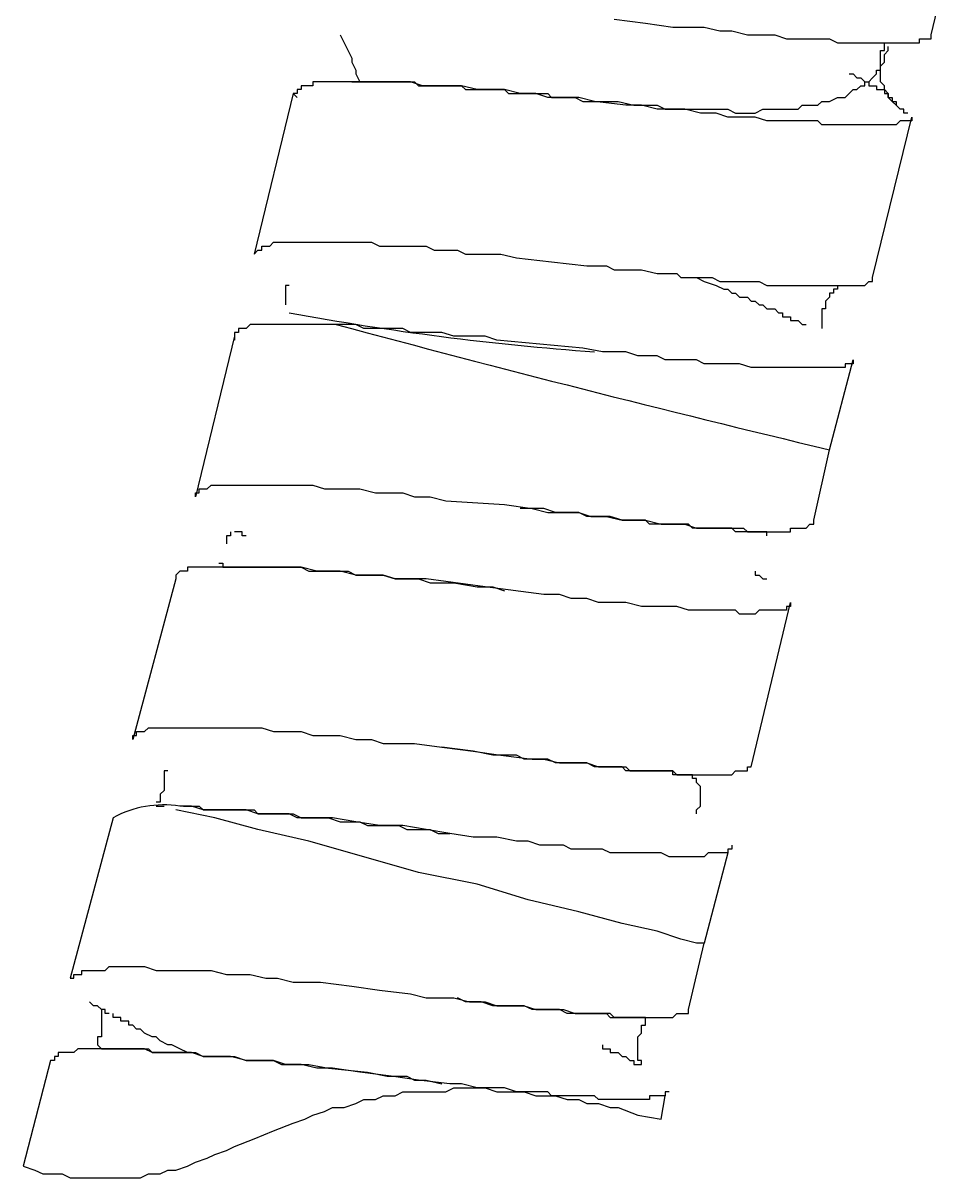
# Model space of a CAD drawing. Extents: x -1585 to -1165, y -4178 to -3881.
# Drawn here: x -1421.31 to -1414.26, y -4107.06 to -4098.29 of the extents above; entities that cross this region are included whole.
import ezdxf

# ---------------------------------------------------------------- set-up
doc = ezdxf.new("R2010")
doc.units = 0
doc.header["$LTSCALE"] = 7
doc.layers.add('DWG', color=7, linetype='CONTINUOUS')

msp = doc.modelspace()

# ---------------------------------------------------------------- linework, layer by layer
at = {"layer": 'DWG'}
for points in [[(-1416.8193, -4098.2581), (-1416.5813, -4098.2878), (-1416.3731, -4098.3176), (-1416.1351, -4098.3176), (-1416.0161, -4098.3473), (-1415.9268, -4098.3473), (-1415.8078, -4098.3771), (-1415.7186, -4098.3771), (-1415.5996, -4098.3771), (-1415.5103, -4098.4068), (-1415.4211, -4098.4068), (-1415.3021, -4098.4068), (-1415.2723, -4098.4068), (-1415.2128, -4098.4068), (-1415.1831, -4098.4068), (-1415.1236, -4098.4366), (-1415.0938, -4098.4366), (-1415.0641, -4098.4366), (-1415.0046, -4098.4366), (-1414.9748, -4098.4366), (-1414.9451, -4098.4366), (-1414.9153, -4098.4366), (-1414.8558, -4098.4366), (-1414.8261, -4098.4366), (-1414.7963, -4098.4366), (-1414.7666, -4098.4366), (-1414.7368, -4098.4366), (-1414.7071, -4098.4366), (-1414.6773, -4098.4366), (-1414.6476, -4098.4366), (-1414.6178, -4098.4366), (-1414.5881, -4098.4366), (-1414.5583, -4098.4366), (-1414.5286, -4098.4366), (-1414.4988, -4098.4366), (-1414.4988, -4098.4068), (-1414.4691, -4098.4068), (-1414.4393, -4098.4068), (-1414.4096, -4098.4068), (-1414.4096, -4098.3771), (-1414.2608, -4097.7523)], [(-1418.9018, -4098.3771), (-1418.8126, -4098.5556), (-1418.8126, -4098.5853), (-1418.7828, -4098.6448), (-1418.7828, -4098.6746), (-1418.7531, -4098.7341)], [(-1418.8126, -4098.7341), (-1418.7828, -4098.7341), (-1418.7531, -4098.7341), (-1418.7233, -4098.7341), (-1418.6936, -4098.7341), (-1418.6638, -4098.7341), (-1418.6341, -4098.7341), (-1418.6043, -4098.7341), (-1418.5746, -4098.7341), (-1418.5448, -4098.7341), (-1418.5151, -4098.7341), (-1418.4853, -4098.7341), (-1418.4556, -4098.7341), (-1418.4258, -4098.7341), (-1418.3961, -4098.7341), (-1418.3663, -4098.7341), (-1418.3366, -4098.7341), (-1418.3068, -4098.7638), (-1418.2473, -4098.7638), (-1418.2176, -4098.7638), (-1418.1878, -4098.7638), (-1418.1581, -4098.7638), (-1418.1283, -4098.7638), (-1418.0986, -4098.7638), (-1418.0391, -4098.7638), (-1418.0093, -4098.7638), (-1417.9796, -4098.7638), (-1417.9498, -4098.7936), (-1417.8903, -4098.7936), (-1417.8606, -4098.7936), (-1417.8308, -4098.7936), (-1417.8011, -4098.7936), (-1417.7713, -4098.7936), (-1417.7118, -4098.7936), (-1417.6821, -4098.7936), (-1417.6523, -4098.7936), (-1417.6226, -4098.8233), (-1417.5631, -4098.8233), (-1417.5333, -4098.8233), (-1417.5036, -4098.8233), (-1417.4738, -4098.8233), (-1417.4143, -4098.8233), (-1417.3846, -4098.8233), (-1417.3251, -4098.8233), (-1417.2953, -4098.8531), (-1417.1763, -4098.8531), (-1417.1168, -4098.8531), (-1417.0573, -4098.8828), (-1416.9086, -4098.8828), (-1416.7896, -4098.8828), (-1416.6706, -4098.9126), (-1416.5516, -4098.9126), (-1416.4921, -4098.9126), (-1416.4326, -4098.9423), (-1416.3731, -4098.9423), (-1416.3136, -4098.9423), (-1416.2541, -4098.9423), (-1416.1946, -4098.9423), (-1416.1351, -4098.9423), (-1416.0756, -4098.9423), (-1416.0161, -4098.9423), (-1415.9566, -4098.9423), (-1415.8971, -4098.9721), (-1415.8673, -4098.9721), (-1415.8078, -4098.9721), (-1415.7483, -4098.9721), (-1415.6888, -4098.9423), (-1415.6591, -4098.9423), (-1415.5996, -4098.9423), (-1415.5698, -4098.9423), (-1415.5103, -4098.9423), (-1415.4806, -4098.9423), (-1415.4211, -4098.9423), (-1415.3913, -4098.9126), (-1415.3616, -4098.9126), (-1415.3021, -4098.9126), (-1415.2723, -4098.9126), (-1415.2426, -4098.8828), (-1415.2128, -4098.8828), (-1415.1831, -4098.8828), (-1415.1236, -4098.8531), (-1415.0938, -4098.8531), (-1415.0641, -4098.8531), (-1415.0343, -4098.8233), (-1415.0046, -4098.7936), (-1414.9748, -4098.7936), (-1414.9451, -4098.7638), (-1414.9153, -4098.7638), (-1414.9153, -4098.7341), (-1414.8856, -4098.7341), (-1414.8558, -4098.7043), (-1414.8261, -4098.6746), (-1414.8261, -4098.6448), (-1414.7963, -4098.6448), (-1414.7963, -4098.6151), (-1414.7666, -4098.5853), (-1414.7666, -4098.5556), (-1414.7666, -4098.5258), (-1414.7368, -4098.4961), (-1414.7368, -4098.4663)], [(-1414.5881, -4098.9721), (-1414.6178, -4098.9721), (-1414.6178, -4098.9423), (-1414.6476, -4098.9423), (-1414.6773, -4098.9126), (-1414.7071, -4098.8828), (-1414.7368, -4098.8531), (-1414.7368, -4098.8233), (-1414.7666, -4098.7936), (-1414.7666, -4098.7638), (-1414.7963, -4098.7341), (-1414.7963, -4098.7043), (-1414.7963, -4098.6746), (-1414.7963, -4098.6448), (-1414.7963, -4098.6151), (-1414.7963, -4098.5853), (-1414.7963, -4098.5556), (-1414.7963, -4098.5258), (-1414.7963, -4098.4961), (-1414.7666, -4098.4961), (-1414.7666, -4098.4663), (-1414.7666, -4098.4366)], [(-1415.0343, -4098.6746), (-1415.0046, -4098.6746), (-1414.9748, -4098.7043), (-1414.9451, -4098.7043), (-1414.9153, -4098.7341), (-1414.8856, -4098.7341), (-1414.8856, -4098.7638), (-1414.8558, -4098.7638), (-1414.8261, -4098.7638), (-1414.8261, -4098.7936), (-1414.7963, -4098.7936), (-1414.7666, -4098.7936), (-1414.7666, -4098.8233), (-1414.7368, -4098.8233), (-1414.7368, -4098.8531), (-1414.7071, -4098.8531), (-1414.7071, -4098.8828), (-1414.6773, -4098.8828), (-1414.6773, -4098.9126)], [(-1415.1236, -4100.2811), (-1415.0938, -4100.2811), (-1415.0641, -4100.2811), (-1415.0343, -4100.2811), (-1415.0046, -4100.2811), (-1414.9748, -4100.2811), (-1414.9451, -4100.2811), (-1414.9153, -4100.2811), (-1414.8856, -4100.2513), (-1414.8558, -4100.2513), (-1414.8558, -4100.2216), (-1414.5583, -4099.0018), (-1414.5583, -4099.0316), (-1414.5881, -4099.0316), (-1414.6178, -4099.0316), (-1414.6476, -4099.0316), (-1414.6773, -4099.0613), (-1414.7071, -4099.0613), (-1414.7368, -4099.0613), (-1414.7666, -4099.0613), (-1414.7963, -4099.0613), (-1414.8261, -4099.0613), (-1414.8558, -4099.0613), (-1414.8856, -4099.0613), (-1414.9153, -4099.0613), (-1414.9451, -4099.0613), (-1414.9748, -4099.0613), (-1415.0046, -4099.0613), (-1415.0343, -4099.0613), (-1415.0938, -4099.0613), (-1415.1236, -4099.0613), (-1415.1533, -4099.0613), (-1415.1831, -4099.0613), (-1415.2426, -4099.0613), (-1415.2723, -4099.0316), (-1415.3318, -4099.0316), (-1415.3616, -4099.0316), (-1415.4211, -4099.0316), (-1415.4508, -4099.0316), (-1415.5401, -4099.0316), (-1415.6591, -4099.0316), (-1415.7483, -4099.0018), (-1415.8376, -4099.0018), (-1415.9566, -4099.0018), (-1416.0458, -4098.9721), (-1416.1648, -4098.9721), (-1416.2838, -4098.9423), (-1416.4028, -4098.9423), (-1416.4921, -4098.9423), (-1416.6111, -4098.9126), (-1416.7301, -4098.9126), (-1416.9681, -4098.8828), (-1417.0871, -4098.8531), (-1417.2061, -4098.8531), (-1417.3251, -4098.8531), (-1417.4143, -4098.8233), (-1417.5333, -4098.8233), (-1417.6523, -4098.7936), (-1417.7713, -4098.7936), (-1417.8606, -4098.7936), (-1417.9796, -4098.7638), (-1418.0688, -4098.7638), (-1418.1581, -4098.7638), (-1418.2771, -4098.7638), (-1418.3663, -4098.7341), (-1418.3961, -4098.7341), (-1418.4556, -4098.7341), (-1418.4853, -4098.7341), (-1418.5448, -4098.7341), (-1418.5746, -4098.7341), (-1418.6043, -4098.7341), (-1418.6638, -4098.7341), (-1418.6936, -4098.7341), (-1418.7233, -4098.7341), (-1418.7531, -4098.7341), (-1418.7828, -4098.7341), (-1418.8423, -4098.7341), (-1418.8721, -4098.7341), (-1418.9018, -4098.7341), (-1418.9316, -4098.7341), (-1418.9613, -4098.7341), (-1418.9911, -4098.7341), (-1419.0208, -4098.7341), (-1419.0506, -4098.7341), (-1419.0803, -4098.7341), (-1419.1101, -4098.7341), (-1419.1101, -4098.7638), (-1419.1398, -4098.7638), (-1419.1696, -4098.7638), (-1419.1993, -4098.7638), (-1419.1993, -4098.7936), (-1419.2291, -4098.7936), (-1419.2291, -4098.8233), (-1419.2588, -4098.8233), (-1419.2291, -4098.8531)], [(-1419.2588, -4098.8233), (-1419.5563, -4100.0431), (-1419.5266, -4100.0133), (-1419.4968, -4100.0133), (-1419.4968, -4099.9836), (-1419.4671, -4099.9836), (-1419.4373, -4099.9836), (-1419.4076, -4099.9538), (-1419.3778, -4099.9538), (-1419.3481, -4099.9538), (-1419.3183, -4099.9538), (-1419.2886, -4099.9538), (-1419.2588, -4099.9538), (-1419.2291, -4099.9538), (-1419.1993, -4099.9538), (-1419.1696, -4099.9538), (-1419.1101, -4099.9538), (-1419.0803, -4099.9538), (-1419.0506, -4099.9538), (-1418.9911, -4099.9538), (-1418.9613, -4099.9538), (-1418.9018, -4099.9538), (-1418.8721, -4099.9538), (-1418.8126, -4099.9538), (-1418.7531, -4099.9538), (-1418.7233, -4099.9538), (-1418.6638, -4099.9538), (-1418.6043, -4099.9836), (-1418.5448, -4099.9836), (-1418.4853, -4099.9836), (-1418.4258, -4099.9836), (-1418.3663, -4099.9836), (-1418.3068, -4099.9836), (-1418.2473, -4099.9836), (-1418.1878, -4100.0133), (-1418.1283, -4100.0133), (-1418.0688, -4100.0133), (-1418.0093, -4100.0133), (-1417.9498, -4100.0431), (-1417.8903, -4100.0431), (-1417.8308, -4100.0431), (-1417.7416, -4100.0431), (-1417.6821, -4100.0431), (-1417.5631, -4100.0728), (-1417.2953, -4100.1026), (-1417.0276, -4100.1323), (-1416.8788, -4100.1323), (-1416.8193, -4100.1621), (-1416.7301, -4100.1621), (-1416.6111, -4100.1621), (-1416.4921, -4100.1918), (-1416.4326, -4100.1918), (-1416.4028, -4100.1918), (-1416.3433, -4100.1918), (-1416.3136, -4100.2216), (-1416.2541, -4100.2216), (-1416.1946, -4100.2216), (-1416.1648, -4100.2216), (-1416.1053, -4100.2216), (-1416.0756, -4100.2216), (-1416.0161, -4100.2513), (-1415.9863, -4100.2513), (-1415.9566, -4100.2513), (-1415.8971, -4100.2513), (-1415.8673, -4100.2513), (-1415.8078, -4100.2513), (-1415.7781, -4100.2513), (-1415.7483, -4100.2513), (-1415.7186, -4100.2513), (-1415.6591, -4100.2811), (-1415.6293, -4100.2811), (-1415.5996, -4100.2811), (-1415.5698, -4100.2811), (-1415.5401, -4100.2811), (-1415.5103, -4100.2811), (-1415.4806, -4100.2811), (-1415.4508, -4100.2811), (-1415.4211, -4100.2811), (-1415.3913, -4100.2811), (-1415.3616, -4100.2811), (-1415.3318, -4100.2811), (-1415.3021, -4100.2811), (-1415.2723, -4100.2811), (-1415.2426, -4100.2811), (-1415.2128, -4100.2811), (-1415.1831, -4100.2811), (-1415.1533, -4100.2811), (-1415.1236, -4100.2811), (-1415.1236, -4100.3108), (-1415.1533, -4100.3108), (-1415.1533, -4100.3406), (-1415.1831, -4100.3406), (-1415.1831, -4100.3703), (-1415.2128, -4100.4001), (-1415.2128, -4100.4298), (-1415.2128, -4100.4596), (-1415.2426, -4100.4596), (-1415.2426, -4100.4893), (-1415.2426, -4100.5191), (-1415.2426, -4100.5488), (-1415.2426, -4100.5786), (-1415.2426, -4100.6083)], [(-1416.1946, -4100.2216), (-1416.1351, -4100.2513), (-1416.0458, -4100.2811), (-1415.9863, -4100.3108), (-1415.9566, -4100.3108), (-1415.9268, -4100.3406), (-1415.8971, -4100.3406), (-1415.8673, -4100.3703), (-1415.8376, -4100.3703), (-1415.8078, -4100.3703), (-1415.7781, -4100.4001), (-1415.7483, -4100.4001), (-1415.7186, -4100.4298), (-1415.6888, -4100.4298), (-1415.6591, -4100.4596), (-1415.6293, -4100.4596), (-1415.5996, -4100.4596), (-1415.5698, -4100.4893), (-1415.5401, -4100.4893), (-1415.5401, -4100.5191), (-1415.5103, -4100.5191), (-1415.4806, -4100.5191), (-1415.4806, -4100.5488), (-1415.4508, -4100.5488), (-1415.4211, -4100.5488), (-1415.3913, -4100.5786), (-1415.3616, -4100.5786)], [(-1419.2886, -4100.2811), (-1419.3183, -4100.2811), (-1419.3183, -4100.3108), (-1419.3183, -4100.3406), (-1419.3183, -4100.3703), (-1419.3183, -4100.4001), (-1419.3183, -4100.4298)], [(-1419.7051, -4100.6678), (-1420.0026, -4101.8876), (-1420.0026, -4101.8578), (-1419.9728, -4101.8578), (-1419.9728, -4101.8281), (-1419.9431, -4101.8281), (-1419.9133, -4101.8281), (-1419.8836, -4101.7983), (-1419.8538, -4101.7983), (-1419.8241, -4101.7983), (-1419.7943, -4101.7983), (-1419.7646, -4101.7983), (-1419.7348, -4101.7983), (-1419.7051, -4101.7983), (-1419.6753, -4101.7983), (-1419.6456, -4101.7983), (-1419.6158, -4101.7983), (-1419.5861, -4101.7983), (-1419.5563, -4101.7983), (-1419.5266, -4101.7983), (-1419.4671, -4101.7983), (-1419.4373, -4101.7983), (-1419.3778, -4101.7983), (-1419.2886, -4101.7983), (-1419.1993, -4101.7983), (-1419.1101, -4101.7983), (-1419.0208, -4101.8281), (-1418.9316, -4101.8281), (-1418.8423, -4101.8281), (-1418.7531, -4101.8281), (-1418.6341, -4101.8578), (-1418.5448, -4101.8578), (-1418.4258, -4101.8578), (-1418.3366, -4101.8876), (-1418.2176, -4101.8876), (-1418.0986, -4101.9173), (-1417.6523, -4101.9471), (-1417.4441, -4101.9768), (-1417.3251, -4102.0066), (-1417.2061, -4102.0066), (-1417.0871, -4102.0066), (-1416.9978, -4102.0363), (-1416.8788, -4102.0363), (-1416.7598, -4102.0661), (-1416.6706, -4102.0661), (-1416.5813, -4102.0661), (-1416.4623, -4102.0958), (-1416.3731, -4102.0958), (-1416.2838, -4102.0958), (-1416.1946, -4102.1256), (-1416.1053, -4102.1256), (-1416.0161, -4102.1256), (-1415.9566, -4102.1256), (-1415.8971, -4102.1256), (-1415.8673, -4102.1256), (-1415.8376, -4102.1256), (-1415.8078, -4102.1553), (-1415.7781, -4102.1553), (-1415.7186, -4102.1553), (-1415.6888, -4102.1553), (-1415.6591, -4102.1553), (-1415.6293, -4102.1553), (-1415.5996, -4102.1553), (-1415.5698, -4102.1553), (-1415.5401, -4102.1553), (-1415.5103, -4102.1553), (-1415.4806, -4102.1553), (-1415.4806, -4102.1256), (-1415.4508, -4102.1256), (-1415.4211, -4102.1256), (-1415.3913, -4102.1256), (-1415.3616, -4102.1256), (-1415.3318, -4102.0958), (-1415.3021, -4102.0958), (-1415.3021, -4102.0661), (-1415.1831, -4101.5306), (-1415.0046, -4100.8463), (-1415.0046, -4100.8761), (-1415.0343, -4100.8761), (-1415.0641, -4100.8761), (-1415.0641, -4100.9058), (-1415.0938, -4100.9058), (-1415.1236, -4100.9058), (-1415.1533, -4100.9058), (-1415.1831, -4100.9058), (-1415.2128, -4100.9058), (-1415.2426, -4100.9058), (-1415.2723, -4100.9058), (-1415.3318, -4100.9058), (-1415.3616, -4100.9058), (-1415.4211, -4100.9058), (-1415.4508, -4100.9058), (-1415.5103, -4100.9058), (-1415.5698, -4100.9058), (-1415.5996, -4100.9058), (-1415.6591, -4100.9058), (-1415.7186, -4100.9058), (-1415.7781, -4100.9058), (-1415.8673, -4100.8761), (-1415.9268, -4100.8761), (-1415.9863, -4100.8761), (-1416.0458, -4100.8761), (-1416.1351, -4100.8761), (-1416.1946, -4100.8463), (-1416.2838, -4100.8463), (-1416.3433, -4100.8463), (-1416.4326, -4100.8463), (-1416.4921, -4100.8166), (-1416.5813, -4100.8166), (-1416.6408, -4100.8166), (-1416.7301, -4100.7868), (-1416.8193, -4100.7868), (-1416.9086, -4100.7868), (-1417.0573, -4100.7571), (-1417.7118, -4100.6976), (-1417.8011, -4100.6678), (-1417.8903, -4100.6678), (-1417.9796, -4100.6678), (-1418.0391, -4100.6678), (-1418.1283, -4100.6381), (-1418.2176, -4100.6381), (-1418.2771, -4100.6381), (-1418.3663, -4100.6381), (-1418.4258, -4100.6083), (-1418.5151, -4100.6083), (-1418.5746, -4100.6083), (-1418.6341, -4100.6083), (-1418.7233, -4100.6083), (-1418.7828, -4100.5786), (-1418.8423, -4100.5786), (-1418.9018, -4100.5786), (-1418.9613, -4100.5786), (-1419.0208, -4100.5786), (-1419.0506, -4100.5786), (-1419.1101, -4100.5786), (-1419.1398, -4100.5786), (-1419.1696, -4100.5786), (-1419.2291, -4100.5786), (-1419.2588, -4100.5786), (-1419.2886, -4100.5786), (-1419.3183, -4100.5786), (-1419.3778, -4100.5786), (-1419.4076, -4100.5786), (-1419.4373, -4100.5786), (-1419.4671, -4100.5786), (-1419.4968, -4100.5786), (-1419.5266, -4100.5786), (-1419.5563, -4100.5786), (-1419.5861, -4100.5786), (-1419.6158, -4100.6083), (-1419.6456, -4100.6083), (-1419.6753, -4100.6083), (-1419.6753, -4100.6381), (-1419.7051, -4100.6381), (-1419.7051, -4100.6678), (-1419.7051, -4100.6976)], [(-1415.6591, -4102.1851), (-1415.6591, -4102.1553), (-1415.6888, -4102.1553), (-1415.7186, -4102.1553), (-1415.7483, -4102.1553), (-1415.7781, -4102.1553), (-1415.8078, -4102.1553), (-1415.8376, -4102.1553), (-1415.8673, -4102.1553), (-1415.8971, -4102.1553), (-1415.9268, -4102.1256), (-1415.9566, -4102.1256), (-1415.9863, -4102.1256), (-1416.0161, -4102.1256), (-1416.0458, -4102.1256), (-1416.0756, -4102.1256), (-1416.1053, -4102.1256), (-1416.1351, -4102.1256), (-1416.1648, -4102.1256), (-1416.1946, -4102.1256), (-1416.2243, -4102.1256), (-1416.2541, -4102.0958), (-1416.2838, -4102.0958), (-1416.3136, -4102.0958), (-1416.3731, -4102.0958), (-1416.4028, -4102.0958), (-1416.4326, -4102.0958), (-1416.4623, -4102.0958), (-1416.4921, -4102.0958), (-1416.5516, -4102.0958), (-1416.5813, -4102.0661), (-1416.6111, -4102.0661), (-1416.7003, -4102.0661), (-1416.7598, -4102.0661), (-1416.8491, -4102.0363), (-1416.9383, -4102.0363), (-1417.0276, -4102.0363), (-1417.0871, -4102.0066), (-1417.1763, -4102.0066), (-1417.2656, -4102.0066), (-1417.3548, -4101.9768), (-1417.4441, -4101.9768), (-1417.5333, -4101.9768)], [(-1419.7348, -4102.1553), (-1419.7348, -4102.1851), (-1419.7646, -4102.1851), (-1419.7646, -4102.2148), (-1419.7646, -4102.2446)], [(-1419.6158, -4102.1851), (-1419.6456, -4102.1851), (-1419.6456, -4102.1553), (-1419.6753, -4102.1553), (-1419.7051, -4102.1553)], [(-1419.8241, -4102.3933), (-1419.7943, -4102.3933), (-1419.7943, -4102.4231), (-1419.7646, -4102.4231), (-1419.7348, -4102.4231), (-1419.7051, -4102.4231), (-1419.6753, -4102.4231), (-1419.6456, -4102.4231), (-1419.6158, -4102.4231), (-1419.5861, -4102.4231), (-1419.5563, -4102.4231), (-1419.5266, -4102.4231), (-1419.4968, -4102.4231), (-1419.4671, -4102.4231), (-1419.4373, -4102.4231), (-1419.4076, -4102.4231), (-1419.3778, -4102.4231), (-1419.3183, -4102.4231), (-1419.2886, -4102.4231), (-1419.2588, -4102.4231), (-1419.2291, -4102.4231), (-1419.1993, -4102.4231), (-1419.1398, -4102.4528), (-1419.1101, -4102.4528), (-1419.0803, -4102.4528), (-1419.0506, -4102.4528), (-1418.9911, -4102.4528), (-1418.9613, -4102.4528), (-1418.9316, -4102.4528), (-1418.8721, -4102.4528), (-1418.8423, -4102.4528), (-1418.7828, -4102.4826), (-1418.7531, -4102.4826), (-1418.6638, -4102.4826), (-1418.5746, -4102.4826), (-1418.4853, -4102.5123), (-1418.3961, -4102.5123), (-1418.3068, -4102.5123), (-1418.2176, -4102.5421), (-1418.1283, -4102.5421), (-1418.0391, -4102.5421), (-1417.8606, -4102.5718), (-1417.7416, -4102.5718), (-1417.6523, -4102.6016)], [(-1415.7483, -4102.4528), (-1415.7483, -4102.4826), (-1415.7186, -4102.4826), (-1415.6888, -4102.5123), (-1415.6591, -4102.5123)], [(-1416.1946, -4104.2973), (-1416.1946, -4104.2676), (-1416.1648, -4104.2378), (-1416.1648, -4104.2081), (-1416.1648, -4104.1783), (-1416.1648, -4104.1486), (-1416.1648, -4104.1188), (-1416.1648, -4104.0891), (-1416.1946, -4104.0593), (-1416.1946, -4104.0296), (-1416.2243, -4104.0296), (-1416.2243, -4103.9998), (-1416.2541, -4103.9998), (-1416.2838, -4103.9998), (-1416.3136, -4103.9998), (-1416.3433, -4103.9998), (-1416.3731, -4103.9998), (-1416.3731, -4103.9701), (-1416.4028, -4103.9701), (-1416.4326, -4103.9701), (-1416.4623, -4103.9701), (-1416.4921, -4103.9701), (-1416.5218, -4103.9701), (-1416.5516, -4103.9701), (-1416.5813, -4103.9701), (-1416.6111, -4103.9701), (-1416.6408, -4103.9701), (-1416.6706, -4103.9701), (-1416.7301, -4103.9701), (-1416.7598, -4103.9403), (-1416.8193, -4103.9403), (-1416.8788, -4103.9403), (-1416.9383, -4103.9403), (-1416.9681, -4103.9403), (-1417.0276, -4103.9106), (-1417.0871, -4103.9106), (-1417.1466, -4103.9106), (-1417.2061, -4103.9106), (-1417.2656, -4103.9106), (-1417.3251, -4103.8808), (-1417.3846, -4103.8808), (-1417.4441, -4103.8808), (-1417.5036, -4103.8808), (-1417.5631, -4103.8511), (-1417.6226, -4103.8511), (-1417.7416, -4103.8511), (-1417.8903, -4103.8213), (-1418.1283, -4103.7916)], [(-1420.2108, -4103.9701), (-1420.2406, -4103.9701), (-1420.2406, -4103.9998), (-1420.2406, -4104.0296), (-1420.2406, -4104.0593), (-1420.2406, -4104.0891), (-1420.2406, -4104.1188), (-1420.2703, -4104.1486), (-1420.2703, -4104.1783), (-1420.2703, -4104.2081), (-1420.3001, -4104.2081)], [(-1420.3001, -4104.2378), (-1420.2703, -4104.2378), (-1420.2406, -4104.2378)], [(-1415.9566, -4104.5948), (-1416.1351, -4105.2791), (-1416.1946, -4105.2791), (-1416.3136, -4105.2493), (-1416.4921, -4105.1898), (-1416.7598, -4105.1303), (-1417.0871, -4105.0411), (-1417.4738, -4104.9518), (-1417.8606, -4104.8328), (-1418.3068, -4104.7436), (-1418.7233, -4104.6246), (-1419.1398, -4104.5056), (-1419.5266, -4104.4163), (-1419.8538, -4104.3271), (-1420.1513, -4104.2676)], [(-1420.0918, -4104.2378), (-1420.0621, -4104.2378), (-1420.0323, -4104.2378), (-1420.0026, -4104.2378), (-1419.9728, -4104.2378), (-1419.9431, -4104.2676), (-1419.9133, -4104.2676), (-1419.8836, -4104.2676), (-1419.8538, -4104.2676), (-1419.8241, -4104.2676), (-1419.7943, -4104.2676), (-1419.7646, -4104.2676), (-1419.7348, -4104.2676), (-1419.7051, -4104.2676), (-1419.6753, -4104.2676), (-1419.6456, -4104.2676), (-1419.6158, -4104.2676), (-1419.5861, -4104.2676), (-1419.5563, -4104.2676), (-1419.5266, -4104.2973), (-1419.4671, -4104.2973), (-1419.4076, -4104.2973), (-1419.3183, -4104.2973), (-1419.2588, -4104.2973), (-1419.1993, -4104.3271), (-1419.1101, -4104.3271), (-1419.0506, -4104.3271), (-1418.9911, -4104.3271), (-1418.9018, -4104.3568), (-1418.8423, -4104.3568), (-1418.7531, -4104.3568), (-1418.6936, -4104.3866), (-1418.5448, -4104.3866), (-1418.4556, -4104.3866), (-1418.3961, -4104.4163), (-1418.3068, -4104.4163), (-1418.2176, -4104.4163), (-1418.1581, -4104.4461), (-1418.0688, -4104.4461)], [(-1416.9086, -4106.0526), (-1416.9086, -4106.0823), (-1416.8788, -4106.0823), (-1416.8491, -4106.0823), (-1416.8491, -4106.1121), (-1416.8193, -4106.1121), (-1416.7896, -4106.1121), (-1416.7598, -4106.1418), (-1416.7301, -4106.1418), (-1416.7003, -4106.1716), (-1416.6706, -4106.1716), (-1416.6706, -4106.2013), (-1416.6408, -4106.2013), (-1416.6111, -4106.2013), (-1416.6111, -4106.1716), (-1416.6408, -4106.1716), (-1416.6408, -4106.1418), (-1416.6408, -4106.1121), (-1416.6408, -4106.0823), (-1416.6408, -4106.0526), (-1416.6408, -4106.0228), (-1416.6408, -4105.9931), (-1416.6111, -4105.9633), (-1416.6111, -4105.9336), (-1416.6111, -4105.9038), (-1416.5813, -4105.9038), (-1416.5813, -4105.8741), (-1416.5813, -4105.8443), (-1416.6111, -4105.8443), (-1416.6408, -4105.8443), (-1416.6706, -4105.8443), (-1416.7003, -4105.8443), (-1416.7301, -4105.8443), (-1416.7598, -4105.8443), (-1416.7896, -4105.8443), (-1416.8193, -4105.8443), (-1416.8491, -4105.8146), (-1416.8788, -4105.8146), (-1416.9086, -4105.8146), (-1416.9383, -4105.8146), (-1416.9681, -4105.8146), (-1417.0276, -4105.8146), (-1417.0573, -4105.8146), (-1417.1168, -4105.8146), (-1417.1763, -4105.8146), (-1417.2358, -4105.7848), (-1417.2656, -4105.7848), (-1417.3251, -4105.7848), (-1417.3846, -4105.7848), (-1417.4441, -4105.7848), (-1417.5036, -4105.7551), (-1417.5631, -4105.7551), (-1417.6226, -4105.7551), (-1417.6821, -4105.7551), (-1417.7416, -4105.7551), (-1417.8308, -4105.7253), (-1417.8903, -4105.7253), (-1417.9498, -4105.7253), (-1418.0093, -4105.6956)], [(-1420.6571, -4105.8146), (-1420.6868, -4105.8146), (-1420.6868, -4105.7848), (-1420.7166, -4105.7848), (-1420.7463, -4105.7551), (-1420.7761, -4105.7551), (-1420.8058, -4105.7253)], [(-1420.7166, -4105.7848), (-1420.7166, -4105.8146), (-1420.7166, -4105.8443), (-1420.7166, -4105.8741), (-1420.7166, -4105.9038), (-1420.7166, -4105.9336), (-1420.7166, -4105.9633), (-1420.7166, -4105.9931), (-1420.7463, -4105.9931), (-1420.7463, -4106.0228), (-1420.7463, -4106.0526), (-1420.7166, -4106.0823), (-1420.6868, -4106.0823), (-1420.6571, -4106.0823), (-1420.6273, -4106.0823), (-1420.5976, -4106.0823), (-1420.5678, -4106.0823), (-1420.5381, -4106.0823), (-1420.5083, -4106.0823), (-1420.4786, -4106.0823), (-1420.4488, -4106.0823), (-1420.4191, -4106.0823), (-1420.3893, -4106.0823), (-1420.3596, -4106.0823), (-1420.3298, -4106.1121), (-1420.2703, -4106.1121), (-1420.2108, -4106.1121), (-1420.1811, -4106.1121), (-1420.1216, -4106.1121), (-1420.0621, -4106.1121), (-1420.0026, -4106.1121), (-1419.9431, -4106.1418), (-1419.8836, -4106.1418), (-1419.8241, -4106.1418), (-1419.7646, -4106.1418), (-1419.7051, -4106.1418), (-1419.6158, -4106.1716), (-1419.5563, -4106.1716), (-1419.4968, -4106.1716), (-1419.4076, -4106.1716), (-1419.3481, -4106.2013), (-1419.2886, -4106.2013), (-1419.1993, -4106.2013), (-1419.1398, -4106.2013), (-1418.9911, -4106.2311), (-1418.6936, -4106.2608), (-1418.5448, -4106.2906), (-1418.4853, -4106.2906), (-1418.3961, -4106.2906), (-1418.3366, -4106.3203), (-1418.2473, -4106.3203), (-1418.1283, -4106.3501)], [(-1420.0323, -4106.1121), (-1420.0621, -4106.1121), (-1420.1216, -4106.0823), (-1420.1811, -4106.0526), (-1420.2108, -4106.0526), (-1420.2703, -4106.0228), (-1420.3001, -4105.9931), (-1420.3298, -4105.9931), (-1420.3893, -4105.9633), (-1420.4191, -4105.9336), (-1420.4488, -4105.9336), (-1420.4786, -4105.9038), (-1420.5083, -4105.9038), (-1420.5083, -4105.8741), (-1420.5381, -4105.8741), (-1420.5678, -4105.8741), (-1420.5678, -4105.8443), (-1420.5976, -4105.8443), (-1420.6273, -4105.8443), (-1420.6273, -4105.8146)], [(-1416.4028, -4106.4096), (-1416.4326, -4106.4096), (-1416.4326, -4106.4393), (-1416.4623, -4106.4393), (-1416.4921, -4106.4393), (-1416.5218, -4106.4393), (-1416.5516, -4106.4393), (-1416.5516, -4106.4691), (-1416.5813, -4106.4691), (-1416.6111, -4106.4691), (-1416.6408, -4106.4691), (-1416.6706, -4106.4691), (-1416.7003, -4106.4691), (-1416.7301, -4106.4691), (-1416.7598, -4106.4691), (-1416.7896, -4106.4691), (-1416.8193, -4106.4691), (-1416.8491, -4106.4691), (-1416.8788, -4106.4691), (-1416.9383, -4106.4691), (-1416.9681, -4106.4393), (-1416.9978, -4106.4393), (-1417.0276, -4106.4393), (-1417.0871, -4106.4393), (-1417.1168, -4106.4393), (-1417.1466, -4106.4393), (-1417.2061, -4106.4393), (-1417.2358, -4106.4393), (-1417.2953, -4106.4393), (-1417.3251, -4106.4096), (-1417.3846, -4106.4096), (-1417.4738, -4106.4096), (-1417.5631, -4106.4096), (-1417.6523, -4106.3798), (-1417.7713, -4106.3798), (-1417.8606, -4106.3798), (-1417.9796, -4106.3501), (-1418.0688, -4106.3501), (-1418.3068, -4106.3203), (-1418.5151, -4106.2906), (-1418.7531, -4106.2608), (-1418.9613, -4106.2311), (-1419.0803, -4106.2311), (-1419.1993, -4106.2013), (-1419.3183, -4106.2013), (-1419.4076, -4106.1716), (-1419.5266, -4106.1716), (-1419.6158, -4106.1716), (-1419.7348, -4106.1418), (-1419.8241, -4106.1418), (-1419.9431, -4106.1418), (-1420.0323, -4106.1121), (-1420.1216, -4106.1121), (-1420.2108, -4106.1121), (-1420.3001, -4106.1121), (-1420.3298, -4106.1121), (-1420.3893, -4106.0823), (-1420.4191, -4106.0823), (-1420.4488, -4106.0823), (-1420.5083, -4106.0823), (-1420.5381, -4106.0823), (-1420.5678, -4106.0823), (-1420.5976, -4106.0823), (-1420.6273, -4106.0823), (-1420.6868, -4106.0823), (-1420.7166, -4106.0823), (-1420.7463, -4106.0823), (-1420.7761, -4106.0823), (-1420.8058, -4106.0823), (-1420.8356, -4106.0823), (-1420.8653, -4106.0823), (-1420.8951, -4106.0823), (-1420.9248, -4106.1121), (-1420.9546, -4106.1121), (-1420.9843, -4106.1121), (-1421.0141, -4106.1121), (-1421.0438, -4106.1121), (-1421.0438, -4106.1418), (-1421.0736, -4106.1418), (-1421.0736, -4106.1716), (-1421.1033, -4106.1716), (-1421.3116, -4106.9748), (-1421.2223, -4107.0046), (-1421.1628, -4107.0343), (-1421.1033, -4107.0343), (-1421.0141, -4107.0343), (-1420.9546, -4107.0641), (-1420.8653, -4107.0641), (-1420.8058, -4107.0641), (-1420.7166, -4107.0641), (-1420.6571, -4107.0641), (-1420.5678, -4107.0641), (-1420.5083, -4107.0641), (-1420.4191, -4107.0641), (-1420.3596, -4107.0343), (-1420.2703, -4107.0343), (-1420.2108, -4107.0046), (-1420.1513, -4107.0046), (-1420.0621, -4106.9748), (-1420.0026, -4106.9451), (-1419.9133, -4106.9153), (-1419.8538, -4106.8856), (-1419.7646, -4106.8558), (-1419.7051, -4106.8261), (-1419.5563, -4106.7666), (-1419.4076, -4106.7071), (-1419.2588, -4106.6476), (-1419.1696, -4106.6178), (-1419.1101, -4106.5881), (-1419.0208, -4106.5583), (-1418.9613, -4106.5286), (-1418.8721, -4106.5286), (-1418.7828, -4106.4988), (-1418.7233, -4106.4691), (-1418.6341, -4106.4691), (-1418.5746, -4106.4393), (-1418.4853, -4106.4393), (-1418.4258, -4106.4096), (-1418.3366, -4106.4096), (-1418.2771, -4106.4096), (-1418.1878, -4106.4096), (-1418.0986, -4106.4096), (-1418.0391, -4106.3798), (-1417.9498, -4106.3798), (-1417.8903, -4106.3798), (-1417.8011, -4106.3798), (-1417.7118, -4106.4096), (-1417.6523, -4106.4096), (-1417.5631, -4106.4096), (-1417.5036, -4106.4096), (-1417.4143, -4106.4393), (-1417.3251, -4106.4393), (-1417.2656, -4106.4393), (-1417.1763, -4106.4691), (-1417.0871, -4106.4691), (-1417.0276, -4106.4988), (-1416.9383, -4106.4988), (-1416.8491, -4106.5286), (-1416.7896, -4106.5286), (-1416.6408, -4106.5881), (-1416.4623, -4106.6178), (-1416.4326, -4106.4393)]]:
    msp.add_lwpolyline(points, dxfattribs=at)
msp.add_lwpolyline([(-1415.7781, -4103.9403), (-1415.4806, -4102.6908), (-1415.4806, -4102.7206), (-1415.5103, -4102.7206), (-1415.5103, -4102.7503), (-1415.5401, -4102.7503), (-1415.5698, -4102.7503), (-1415.5996, -4102.7503), (-1415.6293, -4102.7503), (-1415.6591, -4102.7503), (-1415.6888, -4102.7503), (-1415.7186, -4102.7503), (-1415.7483, -4102.7801), (-1415.7781, -4102.7801), (-1415.8078, -4102.7801), (-1415.8376, -4102.7801), (-1415.8673, -4102.7801), (-1415.8971, -4102.7503), (-1415.9268, -4102.7503), (-1415.9566, -4102.7503), (-1415.9863, -4102.7503), (-1416.0161, -4102.7503), (-1416.0458, -4102.7503), (-1416.1053, -4102.7503), (-1416.1648, -4102.7503), (-1416.2541, -4102.7503), (-1416.3433, -4102.7206), (-1416.4326, -4102.7206), (-1416.5218, -4102.7206), (-1416.6111, -4102.7206), (-1416.7301, -4102.6908), (-1416.8193, -4102.6908), (-1416.9383, -4102.6908), (-1417.0276, -4102.6611), (-1417.1466, -4102.6611), (-1417.2358, -4102.6313), (-1417.3548, -4102.6313), (-1417.8011, -4102.5718), (-1418.2473, -4102.5123), (-1418.3663, -4102.5123), (-1418.4853, -4102.5123), (-1418.5746, -4102.4826), (-1418.6936, -4102.4826), (-1418.7828, -4102.4826), (-1418.9018, -4102.4528), (-1418.9911, -4102.4528), (-1419.0803, -4102.4528), (-1419.1993, -4102.4231), (-1419.2886, -4102.4231), (-1419.3481, -4102.4231), (-1419.4373, -4102.4231), (-1419.5266, -4102.4231), (-1419.5563, -4102.4231), (-1419.5861, -4102.4231), (-1419.6456, -4102.4231), (-1419.6753, -4102.4231), (-1419.7051, -4102.4231), (-1419.7348, -4102.4231), (-1419.7646, -4102.4231), (-1419.7943, -4102.4231), (-1419.8241, -4102.4231), (-1419.8538, -4102.4231), (-1419.8836, -4102.4231), (-1419.9133, -4102.4231), (-1419.9431, -4102.4231), (-1419.9728, -4102.4231), (-1420.0026, -4102.4231), (-1420.0323, -4102.4231), (-1420.0621, -4102.4231), (-1420.0621, -4102.4528), (-1420.0918, -4102.4528), (-1420.1216, -4102.4528), (-1420.1513, -4102.4826), (-1420.1513, -4102.5123), (-1420.4786, -4103.7321), (-1420.4786, -4103.7023), (-1420.4488, -4103.7023), (-1420.4488, -4103.6726), (-1420.4191, -4103.6726), (-1420.3893, -4103.6726), (-1420.3596, -4103.6428), (-1420.3298, -4103.6428), (-1420.3001, -4103.6428), (-1420.2703, -4103.6428), (-1420.2406, -4103.6428), (-1420.2108, -4103.6428), (-1420.1811, -4103.6428), (-1420.1513, -4103.6428), (-1420.1216, -4103.6428), (-1420.0918, -4103.6428), (-1420.0323, -4103.6428), (-1420.0026, -4103.6428), (-1419.9728, -4103.6428), (-1419.9431, -4103.6428), (-1419.9133, -4103.6428), (-1419.8836, -4103.6428), (-1419.8241, -4103.6428), (-1419.7943, -4103.6428), (-1419.7646, -4103.6428), (-1419.7051, -4103.6428), (-1419.6753, -4103.6428), (-1419.5861, -4103.6428), (-1419.4968, -4103.6428), (-1419.4076, -4103.6726), (-1419.3183, -4103.6726), (-1419.1993, -4103.6726), (-1419.1101, -4103.7023), (-1418.9911, -4103.7023), (-1418.9018, -4103.7023), (-1418.7828, -4103.7321), (-1418.6638, -4103.7321), (-1418.5746, -4103.7618), (-1418.4556, -4103.7618), (-1418.3366, -4103.7618), (-1418.1283, -4103.7916), (-1417.8903, -4103.8213), (-1417.6821, -4103.8511), (-1417.4441, -4103.8808), (-1417.3548, -4103.8808), (-1417.2358, -4103.9106), (-1417.1168, -4103.9106), (-1417.0276, -4103.9106), (-1416.9383, -4103.9403), (-1416.8491, -4103.9403), (-1416.7301, -4103.9403), (-1416.7003, -4103.9701), (-1416.6408, -4103.9701), (-1416.6111, -4103.9701), (-1416.5813, -4103.9701), (-1416.5218, -4103.9701), (-1416.4921, -4103.9701), (-1416.4326, -4103.9701), (-1416.4028, -4103.9701), (-1416.3731, -4103.9701), (-1416.3433, -4103.9998), (-1416.2838, -4103.9998), (-1416.2541, -4103.9998), (-1416.2243, -4103.9998), (-1416.1946, -4103.9998), (-1416.1648, -4103.9998), (-1416.1351, -4103.9998), (-1416.1053, -4103.9998), (-1416.0756, -4103.9998), (-1416.0458, -4103.9998), (-1416.0161, -4103.9998), (-1415.9863, -4103.9998), (-1415.9566, -4103.9998), (-1415.9268, -4103.9998), (-1415.8971, -4103.9701), (-1415.8673, -4103.9701), (-1415.8376, -4103.9701), (-1415.8078, -4103.9701), (-1415.8078, -4103.9403)], close=True, dxfattribs=at)
msp.add_lwpolyline([(-1415.9268, -4104.5353), (-1415.9268, -4104.5651), (-1415.9566, -4104.5651), (-1415.9566, -4104.5948), (-1415.9863, -4104.5948), (-1416.0161, -4104.5948), (-1416.0458, -4104.5948), (-1416.0756, -4104.5948), (-1416.1053, -4104.5948), (-1416.1351, -4104.6246), (-1416.1648, -4104.6246), (-1416.1946, -4104.6246), (-1416.2541, -4104.6246), (-1416.2838, -4104.6246), (-1416.3433, -4104.6246), (-1416.4028, -4104.6246), (-1416.4623, -4104.5948), (-1416.5218, -4104.5948), (-1416.5813, -4104.5948), (-1416.6408, -4104.5948), (-1416.7003, -4104.5948), (-1416.7598, -4104.5948), (-1416.8491, -4104.5948), (-1416.9086, -4104.5651), (-1416.9978, -4104.5651), (-1417.0573, -4104.5651), (-1417.1466, -4104.5651), (-1417.2061, -4104.5353), (-1417.2953, -4104.5353), (-1417.3846, -4104.5353), (-1417.4738, -4104.5056), (-1417.5631, -4104.5056), (-1417.7118, -4104.4758), (-1417.8903, -4104.4758), (-1418.0688, -4104.4461), (-1418.2473, -4104.4163), (-1418.4258, -4104.3866), (-1418.6043, -4104.3866), (-1418.7828, -4104.3568), (-1418.9613, -4104.3271), (-1419.1398, -4104.3271), (-1419.2291, -4104.3271), (-1419.2886, -4104.2973), (-1419.3778, -4104.2973), (-1419.4671, -4104.2973), (-1419.5266, -4104.2973), (-1419.6158, -4104.2676), (-1419.6753, -4104.2676), (-1419.7646, -4104.2676), (-1419.8241, -4104.2676), (-1419.8836, -4104.2676), (-1419.9431, -4104.2676), (-1420.0323, -4104.2378), (-1420.0918, -4104.2378), (-1420.1216, -4104.2378, 0.162278), (-1420.6273, -4104.3271), (-1420.9546, -4105.5468), (-1420.9248, -4105.5468), (-1420.9248, -4105.5171), (-1420.8951, -4105.5171), (-1420.8653, -4105.5171), (-1420.8653, -4105.4873), (-1420.8356, -4105.4873), (-1420.8058, -4105.4873), (-1420.7761, -4105.4873), (-1420.7463, -4105.4873), (-1420.7166, -4105.4873), (-1420.6868, -4105.4873), (-1420.6571, -4105.4576), (-1420.6273, -4105.4576), (-1420.5976, -4105.4576), (-1420.5678, -4105.4576), (-1420.5381, -4105.4576), (-1420.5083, -4105.4576), (-1420.4786, -4105.4576), (-1420.4488, -4105.4576), (-1420.4191, -4105.4576), (-1420.3893, -4105.4576), (-1420.3001, -4105.4873), (-1420.2108, -4105.4873), (-1420.1513, -4105.4873), (-1420.0621, -4105.4873), (-1419.9728, -4105.4873), (-1419.8836, -4105.4873), (-1419.7646, -4105.5171), (-1419.6753, -4105.5171), (-1419.5861, -4105.5171), (-1419.4671, -4105.5468), (-1419.3778, -4105.5468), (-1419.2588, -4105.5766), (-1419.1398, -4105.5766), (-1419.0506, -4105.5766), (-1418.8126, -4105.6063), (-1418.6043, -4105.6361), (-1418.3663, -4105.6658), (-1418.2473, -4105.6956), (-1418.1283, -4105.6956), (-1418.0391, -4105.6956), (-1417.9201, -4105.7253), (-1417.8011, -4105.7253), (-1417.7118, -4105.7551), (-1417.5928, -4105.7551), (-1417.5036, -4105.7551), (-1417.4143, -4105.7848), (-1417.2953, -4105.7848), (-1417.2061, -4105.7848), (-1417.1168, -4105.8146), (-1417.0276, -4105.8146), (-1416.9681, -4105.8146), (-1416.9086, -4105.8146), (-1416.8788, -4105.8146), (-1416.8491, -4105.8443), (-1416.7896, -4105.8443), (-1416.7598, -4105.8443), (-1416.7301, -4105.8443), (-1416.7003, -4105.8443), (-1416.6706, -4105.8443), (-1416.6408, -4105.8443), (-1416.6111, -4105.8443), (-1416.5813, -4105.8443), (-1416.5516, -4105.8443), (-1416.5218, -4105.8443), (-1416.4921, -4105.8443), (-1416.4623, -4105.8443), (-1416.4326, -4105.8443), (-1416.4028, -4105.8443), (-1416.3731, -4105.8443), (-1416.3433, -4105.8146), (-1416.3136, -4105.8146), (-1416.2838, -4105.8146), (-1416.2541, -4105.8146), (-1416.2541, -4105.7848), (-1416.1351, -4105.2791)], format="xyb", dxfattribs=at)
for centre, radius, start, end in [((-1415.4012, -4079.3668), 21.4772, 259.57211, 265.81637), ((-1382.8911, -3966.5251), 138.8137, 254.951781, 256.548154)]:
    msp.add_arc(centre, radius, start, end, dxfattribs=at)

doc.saveas('drawing.dxf')
